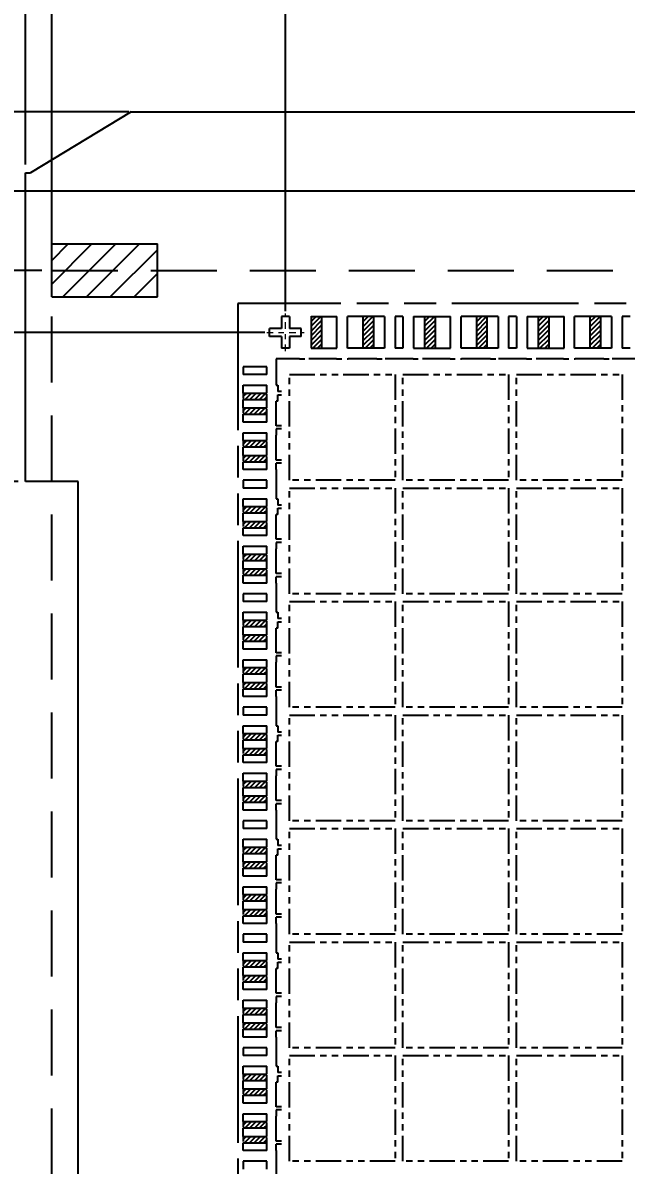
# Model space of a CAD drawing. Extents: x -338 to -53, y 67 to 196.
# Drawn here: x -326.41 to -314.99, y 163.1 to 184.74 of the extents above; entities that cross this region are included whole.
import ezdxf

# ---------------------------------------------------------------- set-up
doc = ezdxf.new("R2010")
doc.units = 0
for name, pattern in [('ACAD_ISO09W100', [45, 24, -3, 6, -3, 6, -3]), ('CENTER', [2, 1.25, -0.25, 0.25, -0.25]), ('HIDDEN', [0.375, 0.25, -0.125])]:
    doc.linetypes.add(name, pattern=pattern)
doc.layers.add('Center', color=1, linetype='CENTER', lineweight=0)
for name, color, linetype in [('dimension', 3, 'Continuous'), ('Etched Area', 4, 'Continuous'), ('Hidden', 4, 'HIDDEN'), ('Molding Line', 5, 'ACAD_ISO09W100'), ('PKG Line', 2, 'ACAD_ISO09W100'), ('Tape Line', 21, 'HIDDEN')]:
    doc.layers.add(name, color=color, linetype=linetype)
doc.styles.add('SIMPLEX', font='SIMPLEX')
doc.dimstyles.new('1', dxfattribs={"dimtxt": 1, "dimasz": 1, "dimexe": 0.3, "dimexo": 0.3, "dimgap": 0.3, "dimtad": 0, "dimdec": 3, "dimzin": 1, "dimdsep": 46, "dimtxsty": 'SIMPLEX', "dimcen": 0, "dimclrd": 256, "dimclre": 256, "dimclrt": 7, "dimadec": 0, "dimazin": 1, "dimtm": 1.25, "dimtfac": 1, "dimtdec": 3, "dimtmove": 0, "dimatfit": 0, "dimfxl": 1, "dimtolj": 1, "dimtzin": 0, "dimlwd": -1, "dimlwe": -1, "dimarcsym": 1})
pattern_1 = [(45, (217.30187, 309.09846), (-0.0449012806, 0.0449012806), [])]
pattern_2 = [(45, (219.45187, 309.09846), (-0.0449012806, 0.0449012806), [])]
pattern_3 = [(45, (221.60187, 309.09846), (-0.0449012806, 0.0449012806), [])]
pattern_4 = [(45, (-208.74118, 173.81751), (-0.04490128, 0.04490128), [])]
pattern_5 = [(45, (-208.74118, 174.71751), (-0.04490128, 0.04490128), [])]
pattern_6 = [(45, (-208.74118, 175.96751), (-0.04490128, 0.04490128), [])]
pattern_7 = [(45, (-208.74118, 176.86751), (-0.04490128, 0.04490128), [])]
pattern_8 = [(45, (-208.74118, 178.11751), (-0.04490128, 0.04490128), [])]
pattern_9 = [(45, (-208.74118, 179.01751), (-0.04490128, 0.04490128), [])]
pattern_10 = [(45, (-208.74118, 180.26751), (-0.04490128, 0.04490128), [])]
pattern_11 = [(45, (-208.74118, 181.16751), (-0.04490128, 0.04490128), [])]
pattern_12 = [(45, (-208.74118, 182.41751), (-0.04490128, 0.04490128), [])]
pattern_13 = [(45, (-208.74118, 183.31751), (-0.04490128, 0.04490128), [])]
pattern_14 = [(45, (-208.74118, 184.56751), (-0.04490128, 0.04490128), [])]
pattern_15 = [(45, (-208.74118, 185.46751), (-0.04490128, 0.04490128), [])]
pattern_16 = [(45, (-208.74118, 186.71751), (-0.04490128, 0.04490128), [])]
pattern_17 = [(45, (-208.74118, 187.61751), (-0.04490128, 0.04490128), [])]

# ---------------------------------------------------------------- blocks, each defined once
blk = doc.blocks.new('*D18')
at = {"layer": 'Defpoints', "color": 0, "transparency": 16777216}
for p in [(2409.903, 1963.274), (2416.265, 1963.274), (2540.353, 1935.274)]:
    blk.add_point(p, dxfattribs=at)
at = {"layer": 'dimension', "transparency": 16777216}
blk.add_line((2415.965, 1963.274), (2409.903, 1963.274), dxfattribs=at)
at = {"layer": 'dimension', "color": 7, "transparency": 16777216, "insert": (2407.127, 1963.274), "char_height": 1, "attachment_point": 5, "style": 'SIMPLEX'}
blk.add_mtext('\\A1;28.000', dxfattribs=at)
blk = doc.blocks.new('*D19')
at = {"layer": 'Defpoints', "color": 0, "transparency": 16777216}
for p in [(2409.903, 1966.098), (2420.939, 1966.099), (2540.353, 1935.274)]:
    blk.add_point(p, dxfattribs=at)
at = {"layer": 'dimension', "transparency": 16777216}
for p, q in [((2411.903, 1966.098), (2409.903, 1966.098)), ((2413.903, 1966.099), (2411.903, 1966.098)), ((2420.639, 1966.099), (2413.903, 1966.099))]:
    blk.add_line(p, q, dxfattribs=at)
at = {"layer": 'dimension', "color": 7, "transparency": 16777216, "insert": (2407.127, 1966.098), "char_height": 1, "attachment_point": 5, "style": 'SIMPLEX'}
blk.add_mtext('\\A1;30.825', dxfattribs=at)
blk = doc.blocks.new('*D20')
at = {"layer": 'Defpoints', "color": 0, "transparency": 16777216}
for p in [(2409.903, 1967.274), (2416.715, 1967.274), (2540.353, 1935.274)]:
    blk.add_point(p, dxfattribs=at)
at = {"layer": 'dimension', "transparency": 16777216}
blk.add_line((2416.415, 1967.274), (2409.903, 1967.274), dxfattribs=at)
at = {"layer": 'dimension', "color": 7, "transparency": 16777216, "insert": (2407.127, 1967.274), "char_height": 1, "attachment_point": 5, "style": 'SIMPLEX'}
blk.add_mtext('\\A1;32.000', dxfattribs=at)
blk = doc.blocks.new('*D21')
at = {"layer": 'Defpoints', "color": 0, "transparency": 16777216}
for p in [(2409.903, 1969.965), (2416.132, 1969.119), (2540.353, 1935.274)]:
    blk.add_point(p, dxfattribs=at)
at = {"layer": 'dimension', "transparency": 16777216}
for p, q in [((2411.903, 1969.965), (2409.903, 1969.965)), ((2413.903, 1969.119), (2411.903, 1969.965)), ((2415.832, 1969.119), (2413.903, 1969.119))]:
    blk.add_line(p, q, dxfattribs=at)
at = {"layer": 'dimension', "color": 7, "transparency": 16777216, "insert": (2407.127, 1969.965), "char_height": 1, "attachment_point": 5, "style": 'SIMPLEX'}
blk.add_mtext('\\A1;33.845', dxfattribs=at)
blk = doc.blocks.new('*D22')
at = {"layer": 'Defpoints', "color": 0, "transparency": 16777216}
for p in [(2409.903, 1968.774), (2448.021, 1968.774), (2540.353, 1935.274)]:
    blk.add_point(p, dxfattribs=at)
at = {"layer": 'dimension', "transparency": 16777216}
blk.add_line((2447.721, 1968.774), (2409.903, 1968.774), dxfattribs=at)
at = {"layer": 'dimension', "color": 7, "transparency": 16777216, "insert": (2407.127, 1968.774), "char_height": 1, "attachment_point": 5, "style": 'SIMPLEX'}
blk.add_mtext('\\A1;33.500', dxfattribs=at)
blk = doc.blocks.new('*D23')
at = {"layer": 'Defpoints', "color": 0, "transparency": 16777216}
for p in [(2409.903, 1971.247), (2418.36, 1970.274), (2540.353, 1935.274)]:
    blk.add_point(p, dxfattribs=at)
at = {"layer": 'dimension', "transparency": 16777216}
for p, q in [((2411.903, 1971.247), (2409.903, 1971.247)), ((2413.903, 1970.274), (2411.903, 1971.247)), ((2418.06, 1970.274), (2413.903, 1970.274))]:
    blk.add_line(p, q, dxfattribs=at)
at = {"layer": 'dimension', "color": 7, "transparency": 16777216, "insert": (2407.127, 1971.247), "char_height": 1, "attachment_point": 5, "style": 'SIMPLEX'}
blk.add_mtext('\\A1;35.000', dxfattribs=at)
blk = doc.blocks.new('*D38')
at = {"layer": 'Defpoints', "color": 0, "transparency": 16777216}
for p in [(2421.035, 1977.057), (2421.028, 1966.201), (2540.353, 1935.274)]:
    blk.add_point(p, dxfattribs=at)
at = {"layer": 'dimension', "transparency": 16777216}
for p, q in [((2421.035, 1975.057), (2421.035, 1977.057)), ((2421.028, 1973.057), (2421.035, 1975.057)), ((2421.028, 1966.501), (2421.028, 1973.057))]:
    blk.add_line(p, q, dxfattribs=at)
at = {"layer": 'dimension', "color": 7, "transparency": 16777216, "insert": (2421.035, 1980.119), "char_height": 1, "attachment_point": 5, "rotation": 90, "style": 'SIMPLEX'}
blk.add_mtext('\\A1;119.325', dxfattribs=at)
blk = doc.blocks.new('*D39')
at = {"layer": 'Defpoints', "color": 0, "transparency": 16777216}
for p in [(2417.692, 1977.057), (2416.603, 1967.122), (2540.353, 1935.274)]:
    blk.add_point(p, dxfattribs=at)
at = {"layer": 'dimension', "transparency": 16777216}
for p, q in [((2417.692, 1975.057), (2417.692, 1977.057)), ((2416.603, 1973.057), (2417.692, 1975.057)), ((2416.603, 1967.422), (2416.603, 1973.057))]:
    blk.add_line(p, q, dxfattribs=at)
at = {"layer": 'dimension', "color": 7, "transparency": 16777216, "insert": (2417.692, 1980.214), "char_height": 1, "attachment_point": 5, "rotation": 90, "style": 'SIMPLEX'}
blk.add_mtext('\\A1;123.750', dxfattribs=at)
blk = doc.blocks.new('*D40')
at = {"layer": 'Defpoints', "color": 0, "transparency": 16777216}
for p in [(2416.103, 1977.057), (2416.103, 1968.978), (2540.353, 1935.274)]:
    blk.add_point(p, dxfattribs=at)
at = {"layer": 'dimension', "transparency": 16777216}
blk.add_line((2416.103, 1969.278), (2416.103, 1977.057), dxfattribs=at)
at = {"layer": 'dimension', "color": 7, "transparency": 16777216, "insert": (2416.103, 1980.214), "char_height": 1, "attachment_point": 5, "rotation": 90, "style": 'SIMPLEX'}
blk.add_mtext('\\A1;124.250', dxfattribs=at)

msp = doc.modelspace()

# ---------------------------------------------------------------- hatches: boundary and pattern name
at = {"layer": 'Etched Area'}
h = msp.add_hatch(dxfattribs=at)
h.set_pattern_fill('ANSI31', color=4, scale=0.1)
h.set_pattern_definition([(45, (208.1193, 205.94257), (-0.2245064, 0.2245064), [])])
h.paths.add_polyline_path([(-323.8655, 180.5527), (-325.8655, 180.5527), (-325.8655, 180.0527), (-323.8655, 180.0527)])
h.paths.add_polyline_path([(-323.8655, 180.0527), (-325.8655, 180.0527), (-325.8655, 179.5527), (-323.8655, 179.5527)])
h = msp.add_hatch(dxfattribs=at)
h.set_pattern_fill('ANSI31', color=256, scale=0.02)
h.set_pattern_definition(pattern_1)
h.paths.add_polyline_path([(-320.7555, 178.5777), (-320.9555, 178.5777), (-320.9555, 179.1777), (-320.7555, 179.1777)])
h = msp.add_hatch(dxfattribs=at)
h.set_pattern_fill('ANSI31', color=256, scale=0.02)
h.set_pattern_definition(pattern_1)
h.paths.add_polyline_path([(-319.7755, 178.5777), (-319.9755, 178.5777), (-319.9755, 179.1777), (-319.7755, 179.1777)])
h = msp.add_hatch(dxfattribs=at)
h.set_pattern_fill('ANSI31', color=256, scale=0.02)
h.set_pattern_definition(pattern_2)
h.paths.add_polyline_path([(-318.6055, 178.5777), (-318.8055, 178.5777), (-318.8055, 179.1777), (-318.6055, 179.1777)])
h = msp.add_hatch(dxfattribs=at)
h.set_pattern_fill('ANSI31', color=256, scale=0.02)
h.set_pattern_definition(pattern_2)
h.paths.add_polyline_path([(-317.6255, 178.5777), (-317.8255, 178.5777), (-317.8255, 179.1777), (-317.6255, 179.1777)])
h = msp.add_hatch(dxfattribs=at)
h.set_pattern_fill('ANSI31', color=256, scale=0.02)
h.set_pattern_definition(pattern_3)
h.paths.add_polyline_path([(-316.4555, 178.5777), (-316.6555, 178.5777), (-316.6555, 179.1777), (-316.4555, 179.1777)])
h = msp.add_hatch(dxfattribs=at)
h.set_pattern_fill('ANSI31', color=256, scale=0.02)
h.set_pattern_definition(pattern_3)
h.paths.add_polyline_path([(-315.4755, 178.5777), (-315.6755, 178.5777), (-315.6755, 179.1777), (-315.4755, 179.1777)])
h = msp.add_hatch(dxfattribs=at)
h.set_pattern_fill('ANSI31', color=256, scale=0.02)
h.set_pattern_definition(pattern_17)
h.paths.add_polyline_path([(-321.7955, 177.7277), (-322.2405, 177.7277), (-322.2405, 177.6077), (-321.7955, 177.6077)])
h = msp.add_hatch(dxfattribs=at)
h.set_pattern_fill('ANSI31', color=256, scale=0.02)
h.set_pattern_definition(pattern_17)
h.paths.add_polyline_path([(-321.7955, 177.4477), (-322.2405, 177.4477), (-322.2405, 177.3277), (-321.7955, 177.3277)])
h = msp.add_hatch(dxfattribs=at)
h.set_pattern_fill('ANSI31', color=256, scale=0.02)
h.set_pattern_definition(pattern_16)
h.paths.add_polyline_path([(-321.7955, 176.8277), (-322.2405, 176.8277), (-322.2405, 176.7077), (-321.7955, 176.7077)])
h = msp.add_hatch(dxfattribs=at)
h.set_pattern_fill('ANSI31', color=256, scale=0.02)
h.set_pattern_definition(pattern_16)
h.paths.add_polyline_path([(-321.7955, 176.5477), (-322.2405, 176.5477), (-322.2405, 176.4277), (-321.7955, 176.4277)])
h = msp.add_hatch(dxfattribs=at)
h.set_pattern_fill('ANSI31', color=256, scale=0.02)
h.set_pattern_definition(pattern_15)
h.paths.add_polyline_path([(-321.7955, 175.5777), (-322.2405, 175.5777), (-322.2405, 175.4577), (-321.7955, 175.4577)])
h = msp.add_hatch(dxfattribs=at)
h.set_pattern_fill('ANSI31', color=256, scale=0.02)
h.set_pattern_definition(pattern_15)
h.paths.add_polyline_path([(-321.7955, 175.2977), (-322.2405, 175.2977), (-322.2405, 175.1777), (-321.7955, 175.1777)])
h = msp.add_hatch(dxfattribs=at)
h.set_pattern_fill('ANSI31', color=256, scale=0.02)
h.set_pattern_definition(pattern_14)
h.paths.add_polyline_path([(-321.7955, 174.6777), (-322.2405, 174.6777), (-322.2405, 174.5577), (-321.7955, 174.5577)])
h = msp.add_hatch(dxfattribs=at)
h.set_pattern_fill('ANSI31', color=256, scale=0.02)
h.set_pattern_definition(pattern_14)
h.paths.add_polyline_path([(-321.7955, 174.3977), (-322.2405, 174.3977), (-322.2405, 174.2777), (-321.7955, 174.2777)])
h = msp.add_hatch(dxfattribs=at)
h.set_pattern_fill('ANSI31', color=256, scale=0.02)
h.set_pattern_definition(pattern_13)
h.paths.add_polyline_path([(-321.7955, 173.4277), (-322.2405, 173.4277), (-322.2405, 173.3077), (-321.7955, 173.3077)])
h = msp.add_hatch(dxfattribs=at)
h.set_pattern_fill('ANSI31', color=256, scale=0.02)
h.set_pattern_definition(pattern_13)
h.paths.add_polyline_path([(-321.7955, 173.1477), (-322.2405, 173.1477), (-322.2405, 173.0277), (-321.7955, 173.0277)])
h = msp.add_hatch(dxfattribs=at)
h.set_pattern_fill('ANSI31', color=256, scale=0.02)
h.set_pattern_definition(pattern_12)
h.paths.add_polyline_path([(-321.7955, 172.5277), (-322.2405, 172.5277), (-322.2405, 172.4077), (-321.7955, 172.4077)])
h = msp.add_hatch(dxfattribs=at)
h.set_pattern_fill('ANSI31', color=256, scale=0.02)
h.set_pattern_definition(pattern_12)
h.paths.add_polyline_path([(-321.7955, 172.2477), (-322.2405, 172.2477), (-322.2405, 172.1277), (-321.7955, 172.1277)])
h = msp.add_hatch(dxfattribs=at)
h.set_pattern_fill('ANSI31', color=256, scale=0.02)
h.set_pattern_definition(pattern_11)
h.paths.add_polyline_path([(-321.7955, 171.2777), (-322.2405, 171.2777), (-322.2405, 171.1577), (-321.7955, 171.1577)])
h = msp.add_hatch(dxfattribs=at)
h.set_pattern_fill('ANSI31', color=256, scale=0.02)
h.set_pattern_definition(pattern_11)
h.paths.add_polyline_path([(-321.7955, 170.9977), (-322.2405, 170.9977), (-322.2405, 170.8777), (-321.7955, 170.8777)])
h = msp.add_hatch(dxfattribs=at)
h.set_pattern_fill('ANSI31', color=256, scale=0.02)
h.set_pattern_definition(pattern_10)
h.paths.add_polyline_path([(-321.7955, 170.3777), (-322.2405, 170.3777), (-322.2405, 170.2577), (-321.7955, 170.2577)])
h = msp.add_hatch(dxfattribs=at)
h.set_pattern_fill('ANSI31', color=256, scale=0.02)
h.set_pattern_definition(pattern_10)
h.paths.add_polyline_path([(-321.7955, 170.0977), (-322.2405, 170.0977), (-322.2405, 169.9777), (-321.7955, 169.9777)])
h = msp.add_hatch(dxfattribs=at)
h.set_pattern_fill('ANSI31', color=256, scale=0.02)
h.set_pattern_definition(pattern_9)
h.paths.add_polyline_path([(-321.7955, 169.1277), (-322.2405, 169.1277), (-322.2405, 169.0077), (-321.7955, 169.0077)])
h = msp.add_hatch(dxfattribs=at)
h.set_pattern_fill('ANSI31', color=256, scale=0.02)
h.set_pattern_definition(pattern_9)
h.paths.add_polyline_path([(-321.7955, 168.8477), (-322.2405, 168.8477), (-322.2405, 168.7277), (-321.7955, 168.7277)])
h = msp.add_hatch(dxfattribs=at)
h.set_pattern_fill('ANSI31', color=256, scale=0.02)
h.set_pattern_definition(pattern_8)
h.paths.add_polyline_path([(-321.7955, 168.2277), (-322.2405, 168.2277), (-322.2405, 168.1077), (-321.7955, 168.1077)])
h = msp.add_hatch(dxfattribs=at)
h.set_pattern_fill('ANSI31', color=256, scale=0.02)
h.set_pattern_definition(pattern_8)
h.paths.add_polyline_path([(-321.7955, 167.9477), (-322.2405, 167.9477), (-322.2405, 167.8277), (-321.7955, 167.8277)])
h = msp.add_hatch(dxfattribs=at)
h.set_pattern_fill('ANSI31', color=256, scale=0.02)
h.set_pattern_definition(pattern_7)
h.paths.add_polyline_path([(-321.7955, 166.9777), (-322.2405, 166.9777), (-322.2405, 166.8577), (-321.7955, 166.8577)])
h = msp.add_hatch(dxfattribs=at)
h.set_pattern_fill('ANSI31', color=256, scale=0.02)
h.set_pattern_definition(pattern_7)
h.paths.add_polyline_path([(-321.7955, 166.6977), (-322.2405, 166.6977), (-322.2405, 166.5777), (-321.7955, 166.5777)])
h = msp.add_hatch(dxfattribs=at)
h.set_pattern_fill('ANSI31', color=256, scale=0.02)
h.set_pattern_definition(pattern_6)
h.paths.add_polyline_path([(-321.7955, 166.0777), (-322.2405, 166.0777), (-322.2405, 165.9577), (-321.7955, 165.9577)])
h = msp.add_hatch(dxfattribs=at)
h.set_pattern_fill('ANSI31', color=256, scale=0.02)
h.set_pattern_definition(pattern_6)
h.paths.add_polyline_path([(-321.7955, 165.7977), (-322.2405, 165.7977), (-322.2405, 165.6777), (-321.7955, 165.6777)])
h = msp.add_hatch(dxfattribs=at)
h.set_pattern_fill('ANSI31', color=256, scale=0.02)
h.set_pattern_definition(pattern_5)
h.paths.add_polyline_path([(-321.7955, 164.8277), (-322.2405, 164.8277), (-322.2405, 164.7077), (-321.7955, 164.7077)])
h = msp.add_hatch(dxfattribs=at)
h.set_pattern_fill('ANSI31', color=256, scale=0.02)
h.set_pattern_definition(pattern_5)
h.paths.add_polyline_path([(-321.7955, 164.5477), (-322.2405, 164.5477), (-322.2405, 164.4277), (-321.7955, 164.4277)])
h = msp.add_hatch(dxfattribs=at)
h.set_pattern_fill('ANSI31', color=256, scale=0.02)
h.set_pattern_definition(pattern_4)
h.paths.add_polyline_path([(-321.7955, 163.9277), (-322.2405, 163.9277), (-322.2405, 163.8077), (-321.7955, 163.8077)])
h = msp.add_hatch(dxfattribs=at)
h.set_pattern_fill('ANSI31', color=256, scale=0.02)
h.set_pattern_definition(pattern_4)
h.paths.add_polyline_path([(-321.7955, 163.6477), (-322.2405, 163.6477), (-322.2405, 163.5277), (-321.7955, 163.5277)])

# ---------------------------------------------------------------- linework, layer by layer
for p, q in [((-324.3655, 183.0527), (-326.2655, 181.898)), ((-324.3655, 183.0527), (-78.3655, 183.0527)), ((-326.3655, 176.0527), (-326.3655, 181.898)), ((-326.3655, 181.898), (-326.2655, 181.898)), ((-321.3655, 179.1777), (-321.5155, 179.1777)), ((-321.5155, 179.1777), (-321.5155, 178.9527)), ((-321.3655, 179.1777), (-321.3655, 178.9527)), ((-320.9555, 179.1777), (-320.9555, 178.5777)), ((-320.9555, 179.1777), (-320.4655, 179.1777)), ((-320.7555, 179.1777), (-320.7555, 178.5777)), ((-320.4655, 178.5777), (-320.4655, 179.1777)), ((-319.5655, 179.1777), (-320.2655, 179.1777)), ((-320.2655, 178.5777), (-320.2655, 179.1777)), ((-319.9755, 179.1777), (-319.9755, 178.5777)), ((-319.7755, 179.1777), (-319.7755, 178.5777)), ((-319.5655, 179.1777), (-319.5655, 178.5777)), ((-319.2155, 179.1777), (-319.3655, 179.1777)), ((-319.3655, 179.1777), (-319.3655, 178.5777)), ((-319.2155, 179.1777), (-319.2155, 178.5777)), ((-319.0155, 179.1777), (-319.0155, 178.5777)), ((-319.0155, 179.1777), (-318.3155, 179.1777)), ((-318.8055, 179.1777), (-318.8055, 178.5777)), ((-318.6055, 179.1777), (-318.6055, 178.5777)), ((-318.3155, 178.5777), (-318.3155, 179.1777)), ((-317.4155, 179.1777), (-318.1155, 179.1777)), ((-318.1155, 178.5777), (-318.1155, 179.1777)), ((-317.8255, 179.1777), (-317.8255, 178.5777)), ((-317.6255, 179.1777), (-317.6255, 178.5777)), ((-317.4155, 179.1777), (-317.4155, 178.5777)), ((-317.0655, 179.1777), (-317.2155, 179.1777)), ((-317.2155, 179.1777), (-317.2155, 178.5777)), ((-317.0655, 179.1777), (-317.0655, 178.5777)), ((-316.8655, 179.1777), (-316.8655, 178.5777)), ((-316.8655, 179.1777), (-316.1655, 179.1777)), ((-316.6555, 179.1777), (-316.6555, 178.5777)), ((-316.4555, 179.1777), (-316.4555, 178.5777)), ((-316.1655, 178.5777), (-316.1655, 179.1777)), ((-315.2655, 179.1777), (-315.9655, 179.1777)), ((-315.9655, 178.5777), (-315.9655, 179.1777)), ((-315.6755, 179.1777), (-315.6755, 178.5777)), ((-315.4755, 179.1777), (-315.4755, 178.5777)), ((-315.2655, 179.1777), (-315.2655, 178.5777)), ((-314.9155, 179.1777), (-315.0655, 179.1777)), ((-315.0655, 179.1777), (-315.0655, 178.5777)), ((-321.7405, 178.8027), (-321.7405, 178.9527)), ((-321.5155, 178.9527), (-321.7405, 178.9527)), ((-321.1405, 178.9527), (-321.3655, 178.9527)), ((-321.1405, 178.8027), (-321.1405, 178.9527)), ((-321.5155, 178.8027), (-321.7405, 178.8027)), ((-321.5155, 178.8027), (-321.5155, 178.5777)), ((-321.3655, 178.8027), (-321.3655, 178.5777)), ((-321.1405, 178.8027), (-321.3655, 178.8027)), ((-321.3655, 178.5777), (-321.5155, 178.5777)), ((-320.9555, 178.5777), (-320.4655, 178.5777)), ((-319.5655, 178.5777), (-320.2655, 178.5777)), ((-319.2155, 178.5777), (-319.3655, 178.5777)), ((-319.0155, 178.5777), (-318.3155, 178.5777)), ((-317.4155, 178.5777), (-318.1155, 178.5777)), ((-317.0655, 178.5777), (-317.2155, 178.5777)), ((-316.8655, 178.5777), (-316.1655, 178.5777)), ((-315.2655, 178.5777), (-315.9655, 178.5777)), ((-314.9155, 178.5777), (-315.0655, 178.5777)), ((-321.1755, 178.3777), (-321.6155, 178.3777)), ((-321.6155, 178.3777), (-321.6155, 177.8777)), ((-320.4755, 178.3777), (-320.9955, 178.3777)), ((-319.7105, 178.3777), (-320.2555, 178.3777)), ((-319.0255, 178.3777), (-319.5555, 178.3777)), ((-318.3255, 178.3777), (-318.8455, 178.3777)), ((-317.5605, 178.3777), (-318.1055, 178.3777)), ((-316.8755, 178.3777), (-317.4055, 178.3777)), ((-316.1755, 178.3777), (-316.6955, 178.3777)), ((-315.4105, 178.3777), (-315.9555, 178.3777)), ((-314.7255, 178.3777), (-315.2555, 178.3777)), ((-321.7955, 178.2277), (-322.2405, 178.2277)), ((-322.2405, 178.2277), (-322.2405, 178.0777)), ((-321.7955, 178.0777), (-321.7955, 178.2277)), ((-321.7955, 178.0777), (-322.2405, 178.0777)), ((-322.2405, 177.7277), (-322.2405, 177.8777)), ((-322.2405, 177.8777), (-321.7955, 177.8777)), ((-321.7955, 177.7277), (-321.7955, 177.8777)), ((-321.6155, 177.8777), (-321.5855, 177.8777)), ((-321.5855, 177.8777), (-321.5855, 177.7577)), ((-322.2405, 177.7277), (-321.7955, 177.7277)), ((-321.5155, 177.7577), (-321.5855, 177.7577)), ((-321.5855, 177.6977), (-321.5155, 177.6977)), ((-321.5855, 177.5777), (-321.5855, 177.6977)), ((-322.2405, 177.4477), (-322.2405, 177.6077)), ((-322.2405, 177.6077), (-321.7955, 177.6077)), ((-322.2405, 177.4477), (-321.7955, 177.4477)), ((-321.7955, 177.4477), (-321.7955, 177.6077)), ((-321.6155, 177.2277), (-321.6155, 177.5777)), ((-321.5855, 177.5777), (-321.6155, 177.5777)), ((-322.2405, 177.1777), (-322.2405, 177.3277)), ((-322.2405, 177.3277), (-321.7955, 177.3277)), ((-321.7955, 177.1777), (-321.7955, 177.3277)), ((-321.6155, 177.1077), (-321.6155, 177.2277)), ((-321.7955, 177.1777), (-322.2405, 177.1777)), ((-321.5155, 177.1077), (-321.6155, 177.1077)), ((-321.5155, 177.0477), (-321.6155, 177.0477)), ((-321.6155, 177.0477), (-321.6155, 176.9277)), ((-322.2405, 176.8277), (-322.2405, 176.9777)), ((-322.2405, 176.9777), (-321.7955, 176.9777)), ((-322.2405, 176.8277), (-321.7955, 176.8277)), ((-321.7955, 176.8277), (-321.7955, 176.9777)), ((-321.6155, 176.5777), (-321.6155, 176.9277)), ((-322.2405, 176.5477), (-322.2405, 176.7077)), ((-322.2405, 176.7077), (-321.7955, 176.7077)), ((-321.7955, 176.5477), (-321.7955, 176.7077)), ((-321.6155, 176.4577), (-321.6155, 176.5777)), ((-322.2405, 176.5477), (-321.7955, 176.5477)), ((-322.2405, 176.2777), (-322.2405, 176.4277)), ((-322.2405, 176.4277), (-321.7955, 176.4277)), ((-321.7955, 176.2777), (-321.7955, 176.4277)), ((-321.5155, 176.4577), (-321.6155, 176.4577)), ((-321.6155, 176.2777), (-321.6155, 176.3977)), ((-321.5155, 176.3977), (-321.6155, 176.3977)), ((-321.7955, 176.2777), (-322.2405, 176.2777)), ((-321.6155, 176.2777), (-321.6155, 175.7277)), ((-325.3655, 176.0527), (-326.3655, 176.0527)), ((-325.3655, 162.0527), (-325.3655, 176.0527)), ((-321.7955, 176.0777), (-322.2405, 176.0777)), ((-322.2405, 176.0777), (-322.2405, 175.9277)), ((-321.7955, 175.9277), (-322.2405, 175.9277)), ((-321.7955, 175.9277), (-321.7955, 176.0777)), ((-322.2405, 175.5777), (-322.2405, 175.7277)), ((-322.2405, 175.7277), (-321.7955, 175.7277)), ((-321.7955, 175.5777), (-321.7955, 175.7277)), ((-321.6155, 175.7277), (-321.5855, 175.7277)), ((-321.5855, 175.7277), (-321.5855, 175.6077)), ((-322.2405, 175.5777), (-321.7955, 175.5777)), ((-321.5155, 175.6077), (-321.5855, 175.6077)), ((-321.5855, 175.5477), (-321.5155, 175.5477)), ((-321.5855, 175.4277), (-321.5855, 175.5477)), ((-322.2405, 175.2977), (-322.2405, 175.4577)), ((-322.2405, 175.4577), (-321.7955, 175.4577)), ((-322.2405, 175.2977), (-321.7955, 175.2977)), ((-321.7955, 175.2977), (-321.7955, 175.4577)), ((-321.6155, 175.0777), (-321.6155, 175.4277)), ((-321.5855, 175.4277), (-321.6155, 175.4277)), ((-322.2405, 175.0277), (-322.2405, 175.1777)), ((-322.2405, 175.1777), (-321.7955, 175.1777)), ((-321.7955, 175.0277), (-321.7955, 175.1777)), ((-321.6155, 174.9577), (-321.6155, 175.0777)), ((-321.7955, 175.0277), (-322.2405, 175.0277)), ((-321.5155, 174.9577), (-321.6155, 174.9577)), ((-321.5155, 174.8977), (-321.6155, 174.8977)), ((-321.6155, 174.8977), (-321.6155, 174.7777)), ((-322.2405, 174.6777), (-322.2405, 174.8277)), ((-322.2405, 174.8277), (-321.7955, 174.8277)), ((-322.2405, 174.6777), (-321.7955, 174.6777)), ((-321.7955, 174.6777), (-321.7955, 174.8277)), ((-321.6155, 174.4277), (-321.6155, 174.7777)), ((-322.2405, 174.3977), (-322.2405, 174.5577)), ((-322.2405, 174.5577), (-321.7955, 174.5577)), ((-321.7955, 174.3977), (-321.7955, 174.5577)), ((-321.6155, 174.3077), (-321.6155, 174.4277)), ((-322.2405, 174.3977), (-321.7955, 174.3977)), ((-322.2405, 174.1277), (-322.2405, 174.2777)), ((-322.2405, 174.2777), (-321.7955, 174.2777)), ((-321.7955, 174.1277), (-321.7955, 174.2777)), ((-321.5155, 174.3077), (-321.6155, 174.3077)), ((-321.6155, 174.1277), (-321.6155, 174.2477)), ((-321.5155, 174.2477), (-321.6155, 174.2477)), ((-321.7955, 174.1277), (-322.2405, 174.1277)), ((-321.6155, 174.1277), (-321.6155, 173.5777)), ((-321.7955, 173.9277), (-322.2405, 173.9277)), ((-322.2405, 173.9277), (-322.2405, 173.7777)), ((-321.7955, 173.7777), (-322.2405, 173.7777)), ((-321.7955, 173.7777), (-321.7955, 173.9277)), ((-322.2405, 173.4277), (-322.2405, 173.5777)), ((-322.2405, 173.5777), (-321.7955, 173.5777)), ((-321.7955, 173.4277), (-321.7955, 173.5777)), ((-321.6155, 173.5777), (-321.5855, 173.5777)), ((-321.5855, 173.5777), (-321.5855, 173.4577)), ((-322.2405, 173.4277), (-321.7955, 173.4277)), ((-321.5155, 173.4577), (-321.5855, 173.4577)), ((-321.5855, 173.3977), (-321.5155, 173.3977)), ((-321.5855, 173.2777), (-321.5855, 173.3977)), ((-322.2405, 173.1477), (-322.2405, 173.3077)), ((-322.2405, 173.3077), (-321.7955, 173.3077)), ((-322.2405, 173.1477), (-321.7955, 173.1477)), ((-321.7955, 173.1477), (-321.7955, 173.3077)), ((-321.6155, 172.9277), (-321.6155, 173.2777)), ((-321.5855, 173.2777), (-321.6155, 173.2777)), ((-322.2405, 172.8777), (-322.2405, 173.0277)), ((-322.2405, 173.0277), (-321.7955, 173.0277)), ((-321.7955, 172.8777), (-321.7955, 173.0277)), ((-321.6155, 172.8077), (-321.6155, 172.9277)), ((-321.7955, 172.8777), (-322.2405, 172.8777)), ((-322.2405, 172.5277), (-322.2405, 172.6777)), ((-322.2405, 172.6777), (-321.7955, 172.6777)), ((-321.7955, 172.5277), (-321.7955, 172.6777)), ((-321.5155, 172.8077), (-321.6155, 172.8077)), ((-321.5155, 172.7477), (-321.6155, 172.7477)), ((-321.6155, 172.7477), (-321.6155, 172.6277)), ((-322.2405, 172.5277), (-321.7955, 172.5277)), ((-321.6155, 172.2777), (-321.6155, 172.6277)), ((-322.2405, 172.2477), (-322.2405, 172.4077)), ((-322.2405, 172.4077), (-321.7955, 172.4077)), ((-322.2405, 172.2477), (-321.7955, 172.2477)), ((-321.7955, 172.2477), (-321.7955, 172.4077)), ((-321.6155, 172.1577), (-321.6155, 172.2777)), ((-322.2405, 171.9777), (-322.2405, 172.1277)), ((-322.2405, 172.1277), (-321.7955, 172.1277)), ((-321.7955, 171.9777), (-321.7955, 172.1277)), ((-321.5155, 172.1577), (-321.6155, 172.1577)), ((-321.6155, 171.9777), (-321.6155, 172.0977)), ((-321.5155, 172.0977), (-321.6155, 172.0977)), ((-321.7955, 171.9777), (-322.2405, 171.9777)), ((-321.6155, 171.9777), (-321.6155, 171.4277)), ((-321.7955, 171.7777), (-322.2405, 171.7777)), ((-322.2405, 171.7777), (-322.2405, 171.6277)), ((-321.7955, 171.6277), (-322.2405, 171.6277)), ((-321.7955, 171.6277), (-321.7955, 171.7777)), ((-322.2405, 171.2777), (-322.2405, 171.4277)), ((-322.2405, 171.4277), (-321.7955, 171.4277)), ((-321.7955, 171.2777), (-321.7955, 171.4277)), ((-321.6155, 171.4277), (-321.5855, 171.4277)), ((-321.5855, 171.4277), (-321.5855, 171.3077)), ((-322.2405, 171.2777), (-321.7955, 171.2777)), ((-321.5155, 171.3077), (-321.5855, 171.3077)), ((-321.5855, 171.2477), (-321.5155, 171.2477)), ((-321.5855, 171.1277), (-321.5855, 171.2477)), ((-322.2405, 170.9977), (-322.2405, 171.1577)), ((-322.2405, 171.1577), (-321.7955, 171.1577)), ((-322.2405, 170.9977), (-321.7955, 170.9977)), ((-321.7955, 170.9977), (-321.7955, 171.1577)), ((-321.6155, 170.7777), (-321.6155, 171.1277)), ((-321.5855, 171.1277), (-321.6155, 171.1277)), ((-322.2405, 170.7277), (-322.2405, 170.8777)), ((-322.2405, 170.8777), (-321.7955, 170.8777)), ((-321.7955, 170.7277), (-321.7955, 170.8777)), ((-321.6155, 170.6577), (-321.6155, 170.7777)), ((-321.7955, 170.7277), (-322.2405, 170.7277)), ((-322.2405, 170.3777), (-322.2405, 170.5277)), ((-322.2405, 170.5277), (-321.7955, 170.5277)), ((-321.7955, 170.3777), (-321.7955, 170.5277)), ((-321.5155, 170.6577), (-321.6155, 170.6577)), ((-321.5155, 170.5977), (-321.6155, 170.5977)), ((-321.6155, 170.5977), (-321.6155, 170.4777)), ((-322.2405, 170.3777), (-321.7955, 170.3777)), ((-321.6155, 170.1277), (-321.6155, 170.4777)), ((-322.2405, 170.0977), (-322.2405, 170.2577)), ((-322.2405, 170.2577), (-321.7955, 170.2577)), ((-322.2405, 170.0977), (-321.7955, 170.0977)), ((-321.7955, 170.0977), (-321.7955, 170.2577)), ((-321.6155, 170.0077), (-321.6155, 170.1277)), ((-322.2405, 169.8277), (-322.2405, 169.9777)), ((-322.2405, 169.9777), (-321.7955, 169.9777)), ((-321.7955, 169.8277), (-321.7955, 169.9777)), ((-321.5155, 170.0077), (-321.6155, 170.0077)), ((-321.6155, 169.8277), (-321.6155, 169.9477)), ((-321.5155, 169.9477), (-321.6155, 169.9477)), ((-321.7955, 169.8277), (-322.2405, 169.8277)), ((-321.6155, 169.8277), (-321.6155, 169.2777)), ((-321.7955, 169.6277), (-322.2405, 169.6277)), ((-322.2405, 169.6277), (-322.2405, 169.4777)), ((-321.7955, 169.4777), (-322.2405, 169.4777)), ((-321.7955, 169.4777), (-321.7955, 169.6277)), ((-322.2405, 169.1277), (-322.2405, 169.2777)), ((-322.2405, 169.2777), (-321.7955, 169.2777)), ((-321.7955, 169.1277), (-321.7955, 169.2777)), ((-321.6155, 169.2777), (-321.5855, 169.2777)), ((-321.5855, 169.2777), (-321.5855, 169.1577)), ((-322.2405, 169.1277), (-321.7955, 169.1277)), ((-322.2405, 168.8477), (-322.2405, 169.0077)), ((-322.2405, 169.0077), (-321.7955, 169.0077)), ((-321.7955, 168.8477), (-321.7955, 169.0077)), ((-321.5155, 169.1577), (-321.5855, 169.1577)), ((-321.5855, 169.0977), (-321.5155, 169.0977)), ((-321.5855, 168.9777), (-321.5855, 169.0977)), ((-322.2405, 168.8477), (-321.7955, 168.8477)), ((-321.6155, 168.6277), (-321.6155, 168.9777)), ((-321.5855, 168.9777), (-321.6155, 168.9777)), ((-322.2405, 168.5777), (-322.2405, 168.7277)), ((-322.2405, 168.7277), (-321.7955, 168.7277)), ((-321.7955, 168.5777), (-322.2405, 168.5777)), ((-321.7955, 168.5777), (-321.7955, 168.7277)), ((-321.6155, 168.5077), (-321.6155, 168.6277)), ((-322.2405, 168.2277), (-322.2405, 168.3777)), ((-322.2405, 168.3777), (-321.7955, 168.3777)), ((-321.7955, 168.2277), (-321.7955, 168.3777)), ((-321.5155, 168.5077), (-321.6155, 168.5077)), ((-321.5155, 168.4477), (-321.6155, 168.4477)), ((-321.6155, 168.4477), (-321.6155, 168.3277)), ((-322.2405, 168.2277), (-321.7955, 168.2277)), ((-321.6155, 167.9777), (-321.6155, 168.3277)), ((-322.2405, 167.9477), (-322.2405, 168.1077)), ((-322.2405, 168.1077), (-321.7955, 168.1077)), ((-322.2405, 167.9477), (-321.7955, 167.9477)), ((-321.7955, 167.9477), (-321.7955, 168.1077)), ((-321.6155, 167.8577), (-321.6155, 167.9777)), ((-322.2405, 167.6777), (-322.2405, 167.8277)), ((-322.2405, 167.8277), (-321.7955, 167.8277)), ((-321.7955, 167.6777), (-321.7955, 167.8277)), ((-321.5155, 167.8577), (-321.6155, 167.8577)), ((-321.6155, 167.6777), (-321.6155, 167.7977)), ((-321.5155, 167.7977), (-321.6155, 167.7977)), ((-321.7955, 167.6777), (-322.2405, 167.6777)), ((-321.6155, 167.6777), (-321.6155, 167.1277)), ((-321.7955, 167.4777), (-322.2405, 167.4777)), ((-322.2405, 167.4777), (-322.2405, 167.3277)), ((-321.7955, 167.3277), (-322.2405, 167.3277)), ((-321.7955, 167.3277), (-321.7955, 167.4777)), ((-322.2405, 166.9777), (-322.2405, 167.1277)), ((-322.2405, 167.1277), (-321.7955, 167.1277)), ((-321.7955, 166.9777), (-321.7955, 167.1277)), ((-321.6155, 167.1277), (-321.5855, 167.1277)), ((-321.5855, 167.1277), (-321.5855, 167.0077)), ((-322.2405, 166.9777), (-321.7955, 166.9777)), ((-322.2405, 166.6977), (-322.2405, 166.8577)), ((-322.2405, 166.8577), (-321.7955, 166.8577)), ((-321.7955, 166.6977), (-321.7955, 166.8577)), ((-321.5155, 167.0077), (-321.5855, 167.0077)), ((-321.5855, 166.9477), (-321.5155, 166.9477)), ((-321.5855, 166.8277), (-321.5855, 166.9477)), ((-322.2405, 166.6977), (-321.7955, 166.6977)), ((-321.6155, 166.4777), (-321.6155, 166.8277)), ((-321.5855, 166.8277), (-321.6155, 166.8277)), ((-322.2405, 166.4277), (-322.2405, 166.5777)), ((-322.2405, 166.5777), (-321.7955, 166.5777)), ((-321.7955, 166.4277), (-322.2405, 166.4277)), ((-321.7955, 166.4277), (-321.7955, 166.5777)), ((-321.6155, 166.3577), (-321.6155, 166.4777)), ((-322.2405, 166.0777), (-322.2405, 166.2277)), ((-322.2405, 166.2277), (-321.7955, 166.2277)), ((-321.7955, 166.0777), (-321.7955, 166.2277)), ((-321.5155, 166.3577), (-321.6155, 166.3577)), ((-321.5155, 166.2977), (-321.6155, 166.2977)), ((-321.6155, 166.2977), (-321.6155, 166.1777)), ((-322.2405, 166.0777), (-321.7955, 166.0777)), ((-321.6155, 165.8277), (-321.6155, 166.1777)), ((-322.2405, 165.7977), (-322.2405, 165.9577)), ((-322.2405, 165.9577), (-321.7955, 165.9577)), ((-322.2405, 165.7977), (-321.7955, 165.7977)), ((-321.7955, 165.7977), (-321.7955, 165.9577)), ((-321.6155, 165.7077), (-321.6155, 165.8277)), ((-322.2405, 165.5277), (-322.2405, 165.6777)), ((-322.2405, 165.6777), (-321.7955, 165.6777)), ((-321.7955, 165.5277), (-321.7955, 165.6777)), ((-321.5155, 165.7077), (-321.6155, 165.7077)), ((-321.6155, 165.5277), (-321.6155, 165.6477)), ((-321.5155, 165.6477), (-321.6155, 165.6477)), ((-321.7955, 165.5277), (-322.2405, 165.5277)), ((-321.7955, 165.3277), (-322.2405, 165.3277)), ((-322.2405, 165.3277), (-322.2405, 165.1777)), ((-321.7955, 165.1777), (-321.7955, 165.3277)), ((-321.6155, 165.5277), (-321.6155, 164.9777)), ((-321.7955, 165.1777), (-322.2405, 165.1777)), ((-322.2405, 164.8277), (-322.2405, 164.9777)), ((-322.2405, 164.9777), (-321.7955, 164.9777)), ((-321.7955, 164.8277), (-321.7955, 164.9777)), ((-321.6155, 164.9777), (-321.5855, 164.9777)), ((-321.5855, 164.9777), (-321.5855, 164.8577)), ((-322.2405, 164.8277), (-321.7955, 164.8277)), ((-322.2405, 164.5477), (-322.2405, 164.7077)), ((-322.2405, 164.7077), (-321.7955, 164.7077)), ((-321.7955, 164.5477), (-321.7955, 164.7077)), ((-321.6155, 164.3277), (-321.6155, 164.6777)), ((-321.5855, 164.6777), (-321.6155, 164.6777)), ((-321.5155, 164.8577), (-321.5855, 164.8577)), ((-321.5855, 164.7977), (-321.5155, 164.7977)), ((-321.5855, 164.6777), (-321.5855, 164.7977)), ((-322.2405, 164.5477), (-321.7955, 164.5477)), ((-322.2405, 164.2777), (-322.2405, 164.4277)), ((-322.2405, 164.4277), (-321.7955, 164.4277)), ((-321.7955, 164.2777), (-322.2405, 164.2777)), ((-321.7955, 164.2777), (-321.7955, 164.4277)), ((-321.6155, 164.2077), (-321.6155, 164.3277)), ((-322.2405, 163.9277), (-322.2405, 164.0777)), ((-322.2405, 164.0777), (-321.7955, 164.0777)), ((-321.7955, 163.9277), (-321.7955, 164.0777)), ((-321.5155, 164.2077), (-321.6155, 164.2077)), ((-321.5155, 164.1477), (-321.6155, 164.1477)), ((-321.6155, 164.1477), (-321.6155, 164.0277)), ((-321.6155, 163.6777), (-321.6155, 164.0277)), ((-322.2405, 163.9277), (-321.7955, 163.9277)), ((-322.2405, 163.6477), (-322.2405, 163.8077)), ((-322.2405, 163.8077), (-321.7955, 163.8077)), ((-321.7955, 163.6477), (-321.7955, 163.8077)), ((-322.2405, 163.6477), (-321.7955, 163.6477)), ((-321.6155, 163.5577), (-321.6155, 163.6777)), ((-322.2405, 163.3777), (-322.2405, 163.5277)), ((-322.2405, 163.5277), (-321.7955, 163.5277)), ((-321.7955, 163.3777), (-322.2405, 163.3777)), ((-321.7955, 163.3777), (-321.7955, 163.5277)), ((-321.5155, 163.5577), (-321.6155, 163.5577)), ((-321.6155, 163.3777), (-321.6155, 163.4977)), ((-321.5155, 163.4977), (-321.6155, 163.4977)), ((-321.6155, 163.3777), (-321.6155, 162.8277)), ((-321.7955, 163.1777), (-322.2405, 163.1777)), ((-322.2405, 163.1777), (-322.2405, 163.0277)), ((-321.7955, 163.0277), (-321.7955, 163.1777))]:
    msp.add_line(p, q)
at = {"layer": 'Center', "ltscale": 0.1}
for p, q in [((-321.4405, 178.522), (-321.4405, 179.2335)), ((-321.7962, 178.8777), (-321.0848, 178.8777))]:
    msp.add_line(p, q, dxfattribs=at)
at = {"layer": 'Hidden', "linetype": 'Continuous', "ltscale": 5}
for p, q in [((-325.8655, 180.5527), (-323.8655, 180.5527)), ((-325.8655, 179.5527), (-323.8655, 179.5527))]:
    msp.add_line(p, q, dxfattribs=at)
at = {"layer": 'Hidden', "linetype": 'Continuous'}
for p, q in [((-325.8655, 179.5527), (-325.8655, 180.5527)), ((-323.8655, 179.5527), (-323.8655, 180.5527))]:
    msp.add_line(p, q, dxfattribs=at)
at = {"layer": 'Hidden', "ltscale": 0.3}
for p, q in [((-321.1755, 178.3777), (-320.9955, 178.3777)), ((-320.4755, 178.3777), (-320.2555, 178.3777)), ((-319.7105, 178.3777), (-319.5555, 178.3777)), ((-319.0255, 178.3777), (-318.8455, 178.3777)), ((-318.3255, 178.3777), (-318.1055, 178.3777)), ((-317.5605, 178.3777), (-317.4055, 178.3777)), ((-316.8755, 178.3777), (-316.6955, 178.3777)), ((-316.1755, 178.3777), (-315.9555, 178.3777)), ((-315.4105, 178.3777), (-315.2555, 178.3777)), ((-322.2405, 177.7277), (-322.2405, 177.6077)), ((-321.7955, 177.6077), (-321.7955, 177.7277)), ((-322.2405, 177.4477), (-322.2405, 177.3277)), ((-321.7955, 177.3277), (-321.7955, 177.4477)), ((-322.2405, 176.8277), (-322.2405, 176.7077)), ((-321.7955, 176.7077), (-321.7955, 176.8277)), ((-322.2405, 176.5477), (-322.2405, 176.4277)), ((-321.7955, 176.4277), (-321.7955, 176.5477)), ((-322.2405, 175.5777), (-322.2405, 175.4577)), ((-321.7955, 175.4577), (-321.7955, 175.5777)), ((-322.2405, 175.2977), (-322.2405, 175.1777)), ((-321.7955, 175.1777), (-321.7955, 175.2977)), ((-322.2405, 174.6777), (-322.2405, 174.5577)), ((-321.7955, 174.5577), (-321.7955, 174.6777)), ((-322.2405, 174.3977), (-322.2405, 174.2777)), ((-321.7955, 174.2777), (-321.7955, 174.3977)), ((-322.2405, 173.4277), (-322.2405, 173.3077)), ((-321.7955, 173.3077), (-321.7955, 173.4277)), ((-322.2405, 173.1477), (-322.2405, 173.0277)), ((-321.7955, 173.0277), (-321.7955, 173.1477)), ((-322.2405, 172.5277), (-322.2405, 172.4077)), ((-321.7955, 172.4077), (-321.7955, 172.5277)), ((-322.2405, 172.2477), (-322.2405, 172.1277)), ((-321.7955, 172.1277), (-321.7955, 172.2477)), ((-322.2405, 171.2777), (-322.2405, 171.1577)), ((-321.7955, 171.1577), (-321.7955, 171.2777)), ((-322.2405, 170.9977), (-322.2405, 170.8777)), ((-321.7955, 170.8777), (-321.7955, 170.9977)), ((-322.2405, 170.3777), (-322.2405, 170.2577)), ((-321.7955, 170.2577), (-321.7955, 170.3777)), ((-322.2405, 170.0977), (-322.2405, 169.9777)), ((-321.7955, 169.9777), (-321.7955, 170.0977)), ((-322.2405, 169.1277), (-322.2405, 169.0077)), ((-321.7955, 169.0077), (-321.7955, 169.1277)), ((-322.2405, 168.8477), (-322.2405, 168.7277)), ((-321.7955, 168.7277), (-321.7955, 168.8477)), ((-322.2405, 168.2277), (-322.2405, 168.1077)), ((-321.7955, 168.1077), (-321.7955, 168.2277)), ((-322.2405, 167.9477), (-322.2405, 167.8277)), ((-321.7955, 167.8277), (-321.7955, 167.9477)), ((-322.2405, 166.9777), (-322.2405, 166.8577)), ((-321.7955, 166.8577), (-321.7955, 166.9777)), ((-322.2405, 166.6977), (-322.2405, 166.5777)), ((-321.7955, 166.5777), (-321.7955, 166.6977)), ((-322.2405, 166.0777), (-322.2405, 165.9577)), ((-321.7955, 165.9577), (-321.7955, 166.0777)), ((-322.2405, 165.7977), (-322.2405, 165.6777)), ((-321.7955, 165.6777), (-321.7955, 165.7977)), ((-322.2405, 164.8277), (-322.2405, 164.7077)), ((-321.7955, 164.7077), (-321.7955, 164.8277)), ((-322.2405, 164.5477), (-322.2405, 164.4277)), ((-321.7955, 164.4277), (-321.7955, 164.5477)), ((-322.2405, 163.9277), (-322.2405, 163.8077)), ((-321.7955, 163.8077), (-321.7955, 163.9277)), ((-322.2405, 163.6477), (-322.2405, 163.5277)), ((-321.7955, 163.5277), (-321.7955, 163.6477))]:
    msp.add_line(p, q, dxfattribs=at)
at = {"layer": 'Molding Line', "ltscale": 0.1}
for p, q in [((-81.8905, 179.4277), (-322.3405, 179.4277)), ((-322.3405, 179.4277), (-322.3405, 116.6777))]:
    msp.add_line(p, q, dxfattribs=at)
at = {"layer": 'PKG Line', "ltscale": 0.02}
for points in [[(-321.3655, 178.0777), (-319.3655, 178.0777), (-319.3655, 176.0777), (-321.3655, 176.0777)], [(-319.2155, 178.0777), (-317.2155, 178.0777), (-317.2155, 176.0777), (-319.2155, 176.0777)], [(-317.0655, 178.0777), (-315.0655, 178.0777), (-315.0655, 176.0777), (-317.0655, 176.0777)], [(-321.3655, 175.9277), (-319.3655, 175.9277), (-319.3655, 173.9277), (-321.3655, 173.9277)], [(-319.2155, 175.9277), (-317.2155, 175.9277), (-317.2155, 173.9277), (-319.2155, 173.9277)], [(-317.0655, 175.9277), (-315.0655, 175.9277), (-315.0655, 173.9277), (-317.0655, 173.9277)], [(-321.3655, 173.7777), (-319.3655, 173.7777), (-319.3655, 171.7777), (-321.3655, 171.7777)], [(-319.2155, 173.7777), (-317.2155, 173.7777), (-317.2155, 171.7777), (-319.2155, 171.7777)], [(-317.0655, 173.7777), (-315.0655, 173.7777), (-315.0655, 171.7777), (-317.0655, 171.7777)], [(-321.3655, 171.6277), (-319.3655, 171.6277), (-319.3655, 169.6277), (-321.3655, 169.6277)], [(-319.2155, 171.6277), (-317.2155, 171.6277), (-317.2155, 169.6277), (-319.2155, 169.6277)], [(-317.0655, 171.6277), (-315.0655, 171.6277), (-315.0655, 169.6277), (-317.0655, 169.6277)], [(-321.3655, 169.4777), (-319.3655, 169.4777), (-319.3655, 167.4777), (-321.3655, 167.4777)], [(-319.2155, 169.4777), (-317.2155, 169.4777), (-317.2155, 167.4777), (-319.2155, 167.4777)], [(-317.0655, 169.4777), (-315.0655, 169.4777), (-315.0655, 167.4777), (-317.0655, 167.4777)], [(-321.3655, 167.3277), (-319.3655, 167.3277), (-319.3655, 165.3277), (-321.3655, 165.3277)], [(-319.2155, 167.3277), (-317.2155, 167.3277), (-317.2155, 165.3277), (-319.2155, 165.3277)], [(-317.0655, 167.3277), (-315.0655, 167.3277), (-315.0655, 165.3277), (-317.0655, 165.3277)], [(-321.3655, 165.1777), (-319.3655, 165.1777), (-319.3655, 163.1777), (-321.3655, 163.1777)], [(-319.2155, 165.1777), (-317.2155, 165.1777), (-317.2155, 163.1777), (-319.2155, 163.1777)], [(-317.0655, 165.1777), (-315.0655, 165.1777), (-315.0655, 163.1777), (-317.0655, 163.1777)]]:
    msp.add_lwpolyline(points, close=True, dxfattribs=at)
at = {"layer": 'Tape Line', "color": 21, "ltscale": 5}
for p, q in [((-325.8655, 116.0527), (-325.8655, 180.0527)), ((-325.8655, 180.0527), (-76.8655, 180.0527))]:
    msp.add_line(p, q, dxfattribs=at)

# ---------------------------------------------------------------- dimensions: what is measured, and where the dimension line sits
at = {"layer": 'dimension'}
for feature_location, offset, dtype, picture, middle in [((-326.3655, 181.7573), (0, 8.0784), 1, '*D40', (-326.3655, 192.9928)), ((-325.8655, 179.9008), (1.0882, 9.9348), 1, '*D39', (-324.7773, 192.9928)), ((-321.4405, 178.9793), (0.0061, 10.8563), 1, '*D38', (-321.4344, 192.8975)), ((-324.109, 183.0527), (-8.4572, 0.9729), 0, '*D23', (-335.3424, 184.0256)), ((-326.3367, 181.898), (-6.2295, 0.8454), 0, '*D21', (-335.3424, 182.7435)), ((-294.4476, 181.5527), (-38.1186, 0), 0, '*D22', (-335.3424, 181.5527)), ((-325.7539, 180.0527), (-6.8123, 0), 0, '*D20', (-335.3424, 180.0527)), ((-321.5296, 178.8777), (-11.0367, -0.0006), 0, '*D19', (-335.3424, 178.8771)), ((-326.2043, 176.0527), (-6.3619, 0), 0, '*D18', (-335.3424, 176.0527))]:
    dim = msp.add_ordinate_dim(feature_location=feature_location, offset=offset, dtype=dtype, origin=(-202.1155, 148.0527), dimstyle='1', dxfattribs=at)
    dim.commit()
    dim.dimension.update_dxf_attribs({"geometry": picture, "text_midpoint": middle, "insert": (-2742.4689, -1787.2212)})

doc.saveas('drawing.dxf')
